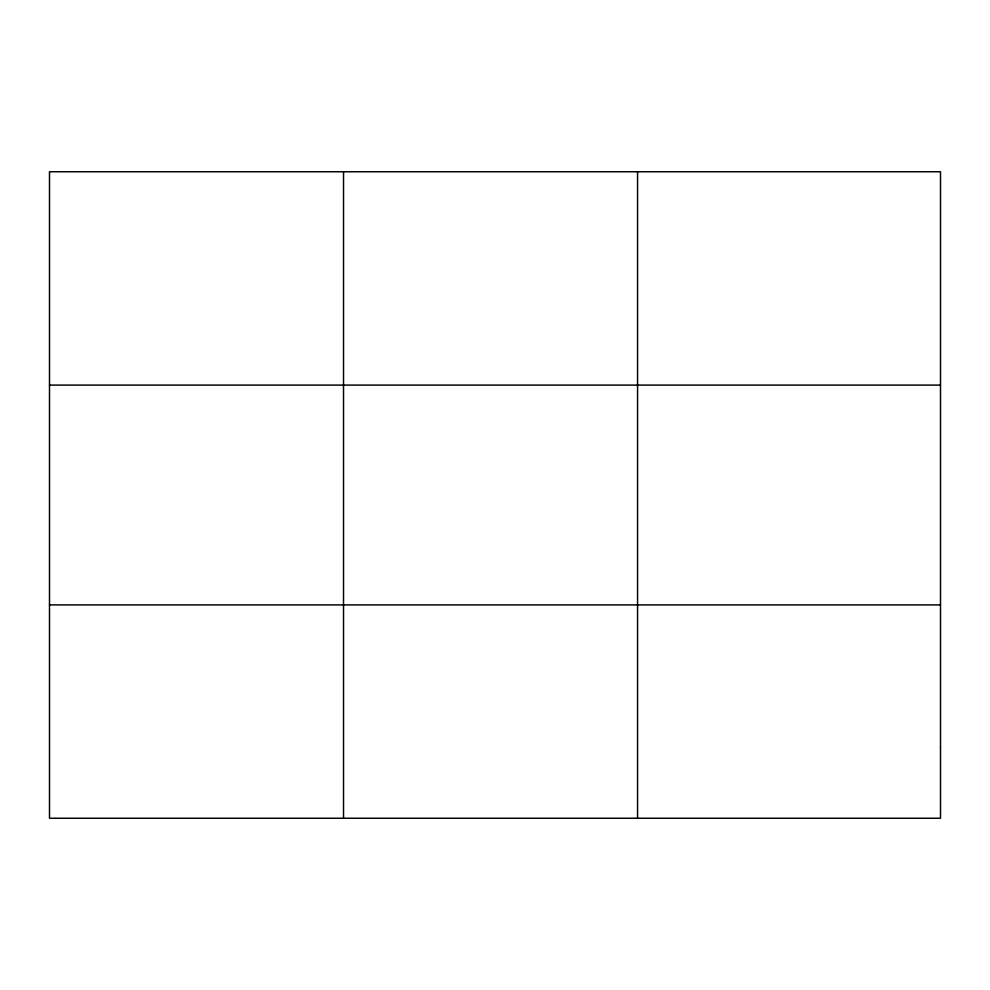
<?xml version="1.0" encoding="UTF-8"?>
<svg xmlns="http://www.w3.org/2000/svg" width="990" height="990" viewBox="0 0 990 990"><rect width="100%" height="100%" fill="white"/><g stroke="black" fill="none" stroke-linecap="round" stroke-linejoin="round"><path stroke-width="1.49" d="M343.53 171.753L343.53 818.247M637.56 171.753L637.56 818.247M49.5 385.098L940.5 385.098M49.5 604.902L940.5 604.902M940.5 747.141L940.5 818.247L49.5 818.247L49.5 171.753L940.5 171.753L940.5 747.141"/></g></svg>
